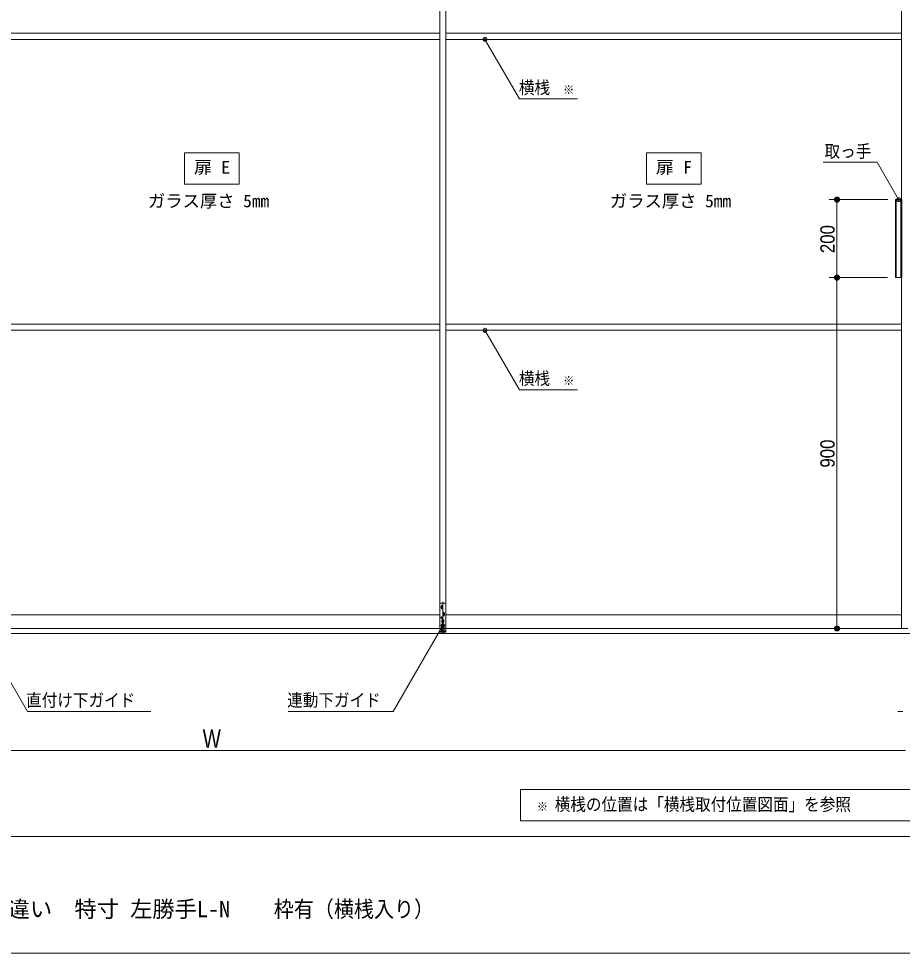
# Model space of a CAD drawing. Units: millimetres, scale not verified. Extents: x -6062 to 6062, y -3045 to 3045.
# Drawn here: x -3499 to -1234, y -2770 to -373 of the extents above; entities that cross this region are included whole.
import ezdxf
from ezdxf.enums import TextEntityAlignment as Align

# ---------------------------------------------------------------- set-up
doc = ezdxf.new("R2010")
doc.units = ezdxf.units.MM
doc.header["$LTSCALE"] = 20
for name, color, linetype, lineweight in [('0-0_2寸法-1', 7, 'Continuous', 9), ('0-1_0', 7, 'Continuous', 9), ('0-2_2寸法-2', 7, 'Continuous', 9), ('0-3_2寸法-3', 7, 'Continuous', 9), ('0-4_3一般', 7, 'Continuous', 9), ('0-5_1図面枠', 7, 'Continuous', 9)]:
    doc.layers.add(name, color=color, linetype=linetype, lineweight=lineweight)
doc.styles.add('ＭＳ ゴシック', font='')
doc.styles.add('ＭＳ Ｐゴシック', font='')
doc.styles.get('ＭＳ ゴシック').set_extended_font_data('MS Gothic')
doc.styles.get('ＭＳ Ｐゴシック').set_extended_font_data('MS PGothic')

# ---------------------------------------------------------------- blocks, each defined once
blk = doc.blocks.new('_Dot')
at = {"layer": '0-1_0'}
for p, q in [((-10, 0), (-20, 0)), ((9.78, 2), (-9.78, 2)), ((7.99, 6), (-7.99, 6)), ((9.16, -3.98), (-9.16, -3.98)), ((6, -7.98), (-6, -7.98))]:
    blk.add_line(p, q, dxfattribs=at)
for points in [[(10, 0), (9.92, 1.25), (9.69, 2.49), (9.3, 3.68), (8.76, 4.82), (8.09, 5.88), (7.29, 6.85), (6.37, 7.71), (5.36, 8.44), (4.26, 9.05), (3.09, 9.51), (1.87, 9.82), (0.63, 9.98), (-0.63, 9.98), (-1.87, 9.82), (-3.09, 9.51), (-4.26, 9.05), (-5.36, 8.44), (-6.37, 7.71), (-7.29, 6.85), (-8.09, 5.88), (-8.76, 4.82), (-9.3, 3.68), (-9.69, 2.49), (-9.92, 1.25), (-10, 0), (0, 0)], [(-10, 0), (-9.92, -1.25), (-9.69, -2.49), (-9.3, -3.68), (-8.76, -4.82), (-8.09, -5.88), (-7.29, -6.85), (-6.37, -7.71), (-5.36, -8.44), (-4.26, -9.05), (-3.09, -9.51), (-1.87, -9.82), (-0.63, -9.98), (0.63, -9.98), (1.87, -9.82), (3.09, -9.51), (4.26, -9.05), (5.36, -8.44), (6.37, -7.71), (7.29, -6.85), (8.09, -5.88), (8.76, -4.82), (9.3, -3.68), (9.69, -2.49), (9.92, -1.25), (10, 0), (0, 0)]]:
    blk.add_lwpolyline(points, close=True, dxfattribs=at)
blk = doc.blocks.new('グループ-112')
at = {"layer": '0-4_3一般'}
blk.add_line((-61696.5, -39000), (13223.5, -39000), dxfattribs=at)
blk = doc.blocks.new('グループ-113')
at = {"layer": '0-4_3一般'}
for p, q in [((-12640, 7100), (-12640, -38740)), ((-12320, 7100), (-12320, -38740)), ((-12320, -38740), (-12320, 7100)), ((11040, 7100), (11040, -38740)), ((-12640, -8200), (-36000, -8200)), ((-12640, -8520), (-36000, -8520)), ((11040, -8200), (-12320, -8200)), ((11040, -8520), (-12320, -8520)), ((10722, -16740), (10722, -20740)), ((10722, -16740), (11042, -16740)), ((10762, -20740), (10762, -16740)), ((11002, -20740), (11002, -16740)), ((-12640, -23120), (-36000, -23120)), ((-12640, -23440), (-36000, -23440)), ((11040, -23120), (-12320, -23120)), ((11040, -23440), (-12320, -23440)), ((-12480, -37371.7), (-12480, -38958.4)), ((-12580.5, -37642.4), (-12459.5, -37642.4)), ((-12580, -37432.4), (-12380, -37432.4)), ((-12470.5, -37592.4), (-12569.5, -37592.4)), ((-12470.5, -37692.4), (-12569.5, -37692.4)), ((-12565, -37592.4), (-12565, -37692.4)), ((-12520, -37542.9), (-12520, -37641.9)), ((-12520, -37642.9), (-12520, -37741.9)), ((-12475, -37692.4), (-12475, -37592.4)), ((-12320, -37492.4), (-12320, -38934.4)), ((-36000, -38040), (-12640, -38040)), ((-12493.8, -38182.4), (-12586.2, -38182.4)), ((-12540, -38136.2), (-12540, -38228.6)), ((-12430.5, -38312.4), (-12529.5, -38312.4)), ((-12525, -38312.4), (-12525, -38412.4)), ((-12500.5, -38002.4), (-12379.5, -38002.4)), ((-12390.5, -37952.4), (-12489.5, -37952.4)), ((-12390.5, -38052.4), (-12489.5, -38052.4)), ((-12485, -37952.4), (-12485, -38052.4)), ((-12480, -38262.9), (-12480, -38361.9)), ((-12440, -37902.9), (-12440, -38001.9)), ((-12440, -38002.9), (-12440, -38101.9)), ((-12435, -38412.4), (-12435, -38312.4)), ((-12395, -38052.4), (-12395, -37952.4)), ((-12320, -38040), (11040, -38040)), ((-12320, -38740), (-36320, -38740)), ((11360, -38740), (-12640, -38740)), ((-12555, -38562.4), (-12555, -38802.4)), ((-12405, -38802.4), (-12555, -38802.4)), ((-12550, -38802.4), (-12410, -38802.4)), ((-12550, -38802.4), (-12550, -38874.4)), ((-12545, -38552.4), (-12415, -38552.4)), ((-12540.5, -38362.4), (-12419.5, -38362.4)), ((-12430.5, -38412.4), (-12529.5, -38412.4)), ((-12480, -38362.9), (-12480, -38461.9)), ((-12405, -38802.4), (-12405, -38562.4)), ((-12540, -38874.4), (-12640, -38874.4)), ((-12544, -38874.4), (-12540, -38874.4)), ((-12416, -38874.4), (-12544, -38874.4)), ((-12320, -38874.4), (-12420, -38874.4)), ((-12420, -38874.4), (-12416, -38874.4))]:
    blk.add_line(p, q, dxfattribs=at)
for points in [[(-12640, -38740), (-12640, 7100), (11360, 7100)], [(10722, -20740), (11042, -20740), (11042, -16740)], [(-12320, -38932.4), (-12640, -38932.4), (-12640, -37492.4)], [(-12410, -38802.4), (-12410, -38874.4), (-12550, -38874.4)]]:
    blk.add_lwpolyline(points, dxfattribs=at)
blk.add_circle((-12540, -38182.4), 42, dxfattribs=at)
for centre, radius, start, end in [((-12580, -37492.4), 60, 90, 180), ((-12520, -37592.4), 45, 0, 180), ((-12520, -37692.4), 45, 180, 0), ((-12380, -37492.4), 60, 0, 90), ((-12480, -38312.4), 45, 0, 180), ((-12440, -37952.4), 45, 0, 180), ((-12440, -38052.4), 45, 180, 0), ((-12545, -38562.4), 10, 90, 180), ((-12480, -38412.4), 45, 180, 0), ((-12415, -38562.4), 10, 0, 90)]:
    blk.add_arc(centre, radius, start, end, dxfattribs=at)
blk = doc.blocks.new('グループ-114')
at = {"layer": '0-4_3一般'}
for name in ['グループ-112', 'グループ-113']:
    blk.add_blockref(name, (0, 0), dxfattribs=at)
blk = doc.blocks.new('グループ-139')
at = {"layer": '0-5_1図面枠'}
blk.add_line((-80000, -49400), (80000, -49400), dxfattribs=at)
blk.add_lwpolyline([(-80000, 55400), (80000, 55400), (80000, -55400), (-80000, -55400)], close=True, dxfattribs=at)
blk = doc.blocks.new('図面枠')
at = {"layer": '0-5_1図面枠'}
blk.add_blockref('グループ-139', (0, 0), dxfattribs=at)

msp = doc.modelspace()

# ---------------------------------------------------------------- linework, layer by layer
at = {"layer": '0-0_2寸法-1'}
for p, q in [((-1271.2, -837), (-1421.2, -837)), ((-1401.2, -1024.29), (-1401.2, -849.71)), ((-1271.4, -1037), (-1421.2, -1037)), ((-1271.4, -1037), (-1421.2, -1037)), ((-1401.2, -1049.71), (-1401.2, -1924.29)), ((-1271.2, -1937), (-1421.2, -1937)), ((-4781.79, -2250), (-1225.21, -2250))]:
    msp.add_line(p, q, dxfattribs=at)
at = {"layer": '0-2_2寸法-2'}
msp.add_line((-1232.21, -2150), (-1244.92, -2150), dxfattribs=at)
at = {"layer": '0-3_2寸法-3'}
for p, q in [((-2298.61, -425.01), (-2308.39, -425.01)), ((-2299.5, -429.01), (-2307.5, -429.01)), ((-2303.33, -421.01), (-2303.67, -421.01)), ((-2303.33, -421.01), (-2303.67, -421.01)), ((-1238.31, -836.01), (-1248.09, -836.01)), ((-1243.03, -832.01), (-1243.37, -832.01)), ((-1243.03, -832.01), (-1243.37, -832.01)), ((-1239.2, -840.01), (-1247.2, -840.01)), ((-2298.61, -1171.01), (-2308.39, -1171.01)), ((-2303.33, -1167.01), (-2303.67, -1167.01)), ((-2303.33, -1167.01), (-2303.67, -1167.01)), ((-2299.5, -1175.01), (-2307.5, -1175.01)), ((-2406.61, -1928.25), (-2416.39, -1928.25)), ((-2407.5, -1932.25), (-2415.5, -1932.25)), ((-2411.33, -1924.25), (-2411.67, -1924.25)), ((-2411.33, -1924.25), (-2411.67, -1924.25))]:
    msp.add_line(p, q, dxfattribs=at)
for points in [[(-2066.16, -578.84), (-2215.26, -578.84), (-2303.5, -426)], [(-1243.2, -837), (-1298.44, -741.33), (-1436.96, -741.33)], [(-2066.16, -1324.84), (-2215.26, -1324.84), (-2303.5, -1172)], [(-2411.5, -1929.24), (-2538.95, -2150), (-2808.28, -2150)], [(-3595.5, -1943.1), (-3476.05, -2150), (-3160.03, -2150)]]:
    msp.add_lwpolyline(points, dxfattribs=at)
for points in [[(-2933.5, -797), (-3073.5, -797), (-3073.5, -717), (-2933.5, -717)], [(-1749.5, -797), (-1889.5, -797), (-1889.5, -717), (-1749.5, -717)], [(-2212.5, -2350), (-1212.5, -2350), (-1212.5, -2430), (-2212.5, -2430)]]:
    msp.add_lwpolyline(points, close=True, dxfattribs=at)
for centre in [(-2303.5, -426), (-2303.5, -426), (-1243.2, -837), (-1243.2, -837), (-2303.5, -1172), (-2303.5, -1172), (-2411.5, -1929.24), (-2411.5, -1929.24)]:
    msp.add_circle(centre, 5.01, dxfattribs=at)

# ---------------------------------------------------------------- block references
at = {"layer": '0-0_2寸法-1', "xscale": 0.6356201, "yscale": 0.6356201}
for p, rotation in [((-1401.2, -837), 90), ((-1401.2, -1037), 270), ((-1401.2, -1037), 90), ((-1401.2, -1937), 270)]:
    msp.add_blockref('_Dot', p, dxfattribs=dict(at, rotation=rotation))
at = {"layer": '0-4_3一般', "xscale": 0.05, "yscale": 0.05}
msp.add_blockref('グループ-114', (-1787.5, 0), dxfattribs=at)
at = {"layer": '0-5_1図面枠', "xscale": 0.05, "yscale": 0.05}
msp.add_blockref('図面枠', (-1787.5, 0), dxfattribs=at)

# ---------------------------------------------------------------- texts
at = {"layer": '0-0_2寸法-1', "style": 'ＭＳ Ｐゴシック', "width": 0.9}
for s, p in [('200', (-1396.24, -974.28)), ('900', (-1396.24, -1524.38))]:
    msp.add_text(s, height=36.66, rotation=90, dxfattribs=at).set_placement(p, align=Align.BOTTOM_LEFT)
at = {"layer": '0-0_2寸法-1', "style": 'ＭＳ Ｐゴシック', "width": 0.8}
msp.add_text('W', height=47.21, dxfattribs=at).set_placement((-3026.96, -2257.07), align=Align.BOTTOM_LEFT)
at = {"layer": '0-3_2寸法-3', "style": 'ＭＳ ゴシック'}
for s, height, width, p in [('横桟', 32.55, 0.9, (-2216.61, -575.66)), ('※', 23.31, 0.9, (-2103.26, -573.88)), ('取っ手', 32.55, 0.9, (-1433.1, -738.94)), ('扉 E', 32.55, 1.05, (-3049.42, -779.87)), ('扉 F', 32.55, 1.05, (-1865.71, -779.87)), ('横桟', 32.55, 0.9, (-2216.61, -1321.66)), ('※', 23.31, 0.9, (-2103.26, -1319.88)), ('直付け下ガイド', 32.55, 0.9, (-3479.5, -2146.83)), ('連動下ガイド', 32.55, 0.9, (-2810.37, -2146.66)), ('横桟の位置は「横桟取付位置図面」を参照', 32.55, 0.9, (-2124.68, -2414.03)), ('※', 23.31, 0.9, (-2170.52, -2412.25))]:
    msp.add_text(s, height=height, dxfattribs=dict(at, width=width)).set_placement(p, align=Align.BOTTOM_LEFT)
for p in [(-3167.29, -866.45), (-1983.29, -866.45)]:
    msp.add_text('ガラス厚さ 5mm', height=32.55, dxfattribs=at).set_placement(p, align=Align.BOTTOM_LEFT)
at = {"layer": '0-5_1図面枠', "style": 'ＭＳ ゴシック'}
msp.add_text('3枚連動引き違い\u3000特寸 左勝手L-N', height=41.84, dxfattribs=at).set_placement((-3840.72, -2689.89), align=Align.BOTTOM_LEFT)
at = {"layer": '0-5_1図面枠', "style": 'ＭＳ ゴシック', "width": 0.9}
msp.add_text('\u3000枠有（横桟入り）', height=41.84, dxfattribs=at).set_placement((-2896.14, -2689.89), align=Align.BOTTOM_LEFT)

doc.saveas('drawing.dxf')
